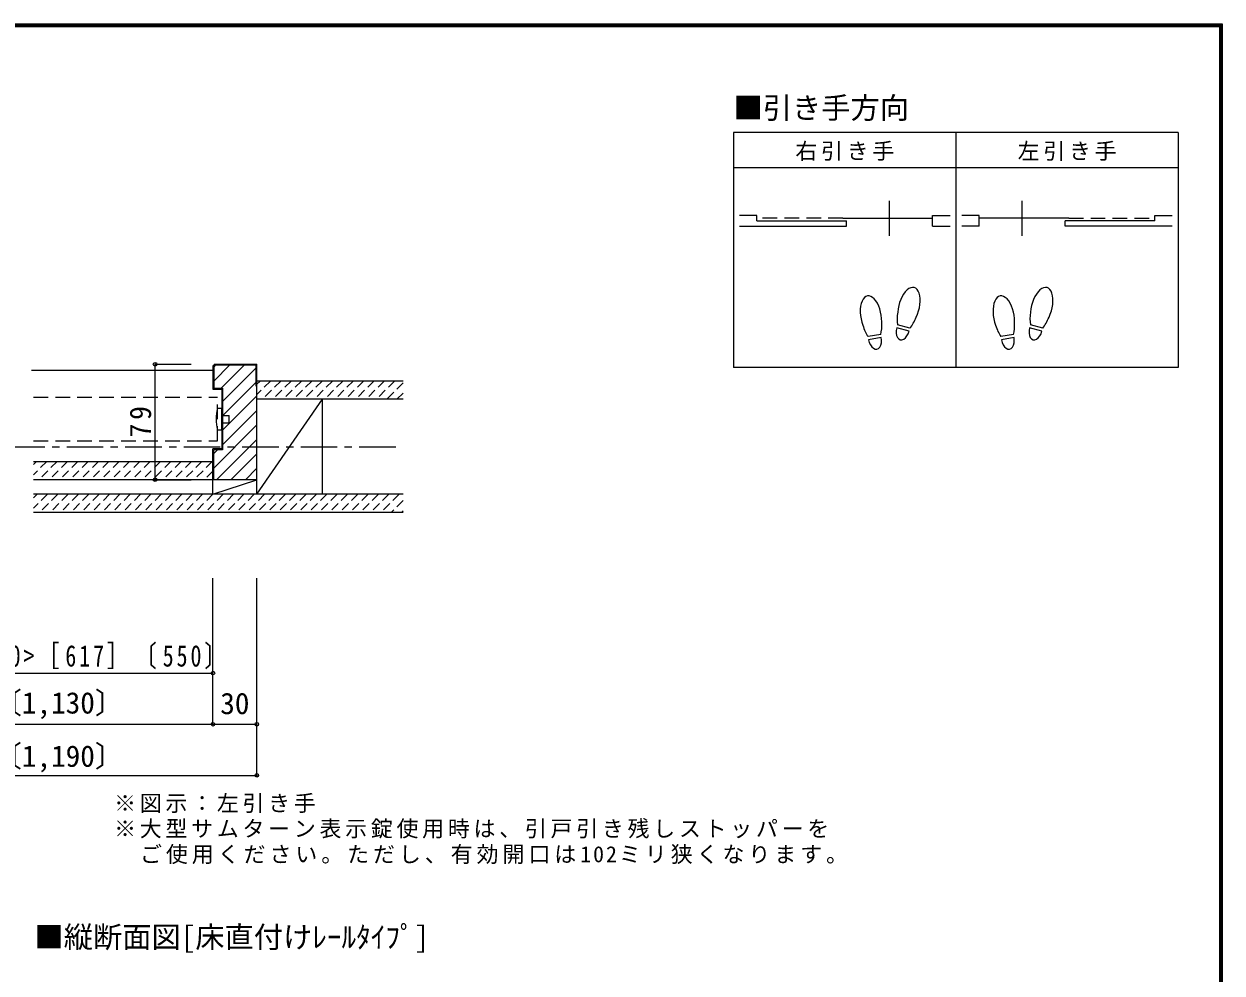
# Model space of a CAD drawing. Units: millimetres at full size, sheet at 1:5; details may follow other scales. Extents: x -973 to 977, y -718 to 696.
# Drawn here: x 157 to 977, y 46 to 696 of the extents above; entities that cross this region are included whole.
import ezdxf
from ezdxf.enums import TextEntityAlignment as Align

# ---------------------------------------------------------------- set-up
doc = ezdxf.new("R2010")
doc.units = ezdxf.units.MM
doc.header["$LTSCALE"] = 5
doc.header["$PDMODE"] = 32
doc.header["$PDSIZE"] = 2.5
for name, pattern in [('CHAIN1', [8, 5, -1, 1, -1]), ('DASHED1', [1.8, 1.2, -0.6]), ('DASHED2', [3, 2, -1])]:
    doc.linetypes.add(name, pattern=pattern)
for name, color, linetype in [('0-1_通り芯', 4, 'CHAIN1'), ('0-2_柱', 3, 'Continuous'), ('0-3_仕上げ', 2, 'Continuous'), ('0-4_枠', 3, 'Continuous'), ('0-6_扉', 6, 'Continuous'), ('0-7_金物', 7, 'Continuous'), ('0-8_戸当り', 3, 'Continuous'), ('0-A_文字', 3, 'Continuous'), ('0-B_寸法', 7, 'Continuous'), ('0-C_ハッチ', 4, 'DASHED1'), ('F-1_枠', 6, 'Continuous')]:
    doc.layers.add(name, color=color, linetype=linetype)
doc.styles.add('ＭＳ ゴシック', font='')
doc.styles.get('ＭＳ ゴシック').set_extended_font_data('MS Gothic')

msp = doc.modelspace()

# ---------------------------------------------------------------- linework, layer by layer
at = {"layer": '0-1_通り芯'}
msp.add_line((-413.347, 406.5), (416.653, 406.5), dxfattribs=at)
at = {"layer": '0-2_柱'}
for p, q in [((316.653, 374), (316.653, 439)), ((361.653, 374), (361.653, 439)), ((286.653, 374), (286.653, 384))]:
    msp.add_line(p, q, dxfattribs=at)
at = {"layer": '0-2_柱', "color": 7}
for p, q in [((316.653, 374), (361.653, 439)), ((286.653, 374), (316.653, 384))]:
    msp.add_line(p, q, dxfattribs=at)
at = {"layer": '0-3_仕上げ'}
for p, q in [((416.653, 451.5), (316.653, 451.5)), ((416.653, 439), (316.653, 439)), ((163.903, 396.5), (286.653, 396.5)), ((286.653, 384), (163.903, 384)), ((416.653, 374), (163.903, 374)), ((416.653, 361.5), (163.903, 361.5))]:
    msp.add_line(p, q, dxfattribs=at)
at = {"layer": '0-4_枠', "color": 4}
msp.add_line((162.646, 459), (286.653, 459), dxfattribs=at)
at = {"layer": '0-4_枠'}
for p, q in [((288.067, 463), (286.653, 461.586)), ((287.153, 461.379), (288.274, 462.5)), ((287.153, 461.379), (287.153, 446.5)), ((288.067, 463), (316.653, 463)), ((288.274, 462.5), (316.153, 462.5)), ((316.153, 448), (316.153, 462.5)), ((316.653, 384), (316.653, 463)), ((287.153, 446.5), (293.153, 446.5)), ((292.653, 446), (292.653, 405)), ((293.153, 446.5), (293.153, 404.5)), ((316.153, 448), (316.653, 448)), ((292.653, 405), (286.653, 405)), ((286.653, 384), (286.653, 405)), ((293.153, 404.5), (287.153, 404.5)), ((287.153, 384), (287.153, 404.5)), ((316.653, 384), (286.653, 384))]:
    msp.add_line(p, q, dxfattribs=at)
msp.add_lwpolyline([(286.653, 461.586), (286.653, 446), (292.653, 446)], dxfattribs=at)
at = {"layer": '0-6_扉', "color": 2, "linetype": 'DASHED2'}
for p, q in [((163.903, 440.5), (289.653, 440.5)), ((289.653, 410.5), (289.653, 440.5)), ((163.903, 410.5), (289.653, 410.5))]:
    msp.add_line(p, q, dxfattribs=at)
at = {"layer": '0-7_金物'}
for p, q in [((289.653, 433), (292.653, 433)), ((292.653, 428), (297.653, 428))]:
    msp.add_line(p, q, dxfattribs=at)
for points in [[(289.653, 418), (292.653, 418), (292.653, 433)], [(292.653, 423), (297.653, 423), (297.653, 428)]]:
    msp.add_lwpolyline(points, dxfattribs=at)
msp.add_arc((320.104, 425.5), 31.361, 166.16368, 193.83629, dxfattribs=at)
at = {"layer": '0-8_戸当り'}
for p, q in [((749.239, 550.854), (749.239, 574.854)), ((840.039, 550.854), (840.039, 574.854)), ((743.264, 483.378), (734.618, 481.853)), ((762.732, 485.706), (754.251, 487.978)), ((763.275, 487.735), (754.795, 490.007)), ((834.064, 483.378), (825.418, 481.853)), ((853.532, 485.706), (845.051, 487.978)), ((854.075, 487.735), (845.595, 490.007)), ((743.629, 481.31), (734.983, 479.785)), ((834.429, 481.31), (825.783, 479.785))]:
    msp.add_line(p, q, dxfattribs=at)
at = {"layer": '0-8_戸当り', "color": 2}
for p, q in [((658.639, 564.654), (646.639, 564.654)), ((646.639, 557.454), (719.839, 557.454)), ((658.639, 561.054), (658.639, 564.654)), ((658.639, 561.054), (719.839, 561.054)), ((717.439, 562.854), (778.639, 562.854)), ((719.839, 557.454), (719.839, 561.054)), ((778.639, 557.454), (778.639, 564.654)), ((778.639, 564.654), (790.639, 564.654)), ((778.639, 557.454), (790.639, 557.454)), ((810.639, 564.654), (798.639, 564.654)), ((810.639, 557.454), (798.639, 557.454)), ((810.639, 557.454), (810.639, 564.654)), ((871.839, 562.854), (810.639, 562.854)), ((869.439, 557.454), (869.439, 561.054)), ((930.639, 561.054), (869.439, 561.054)), ((942.639, 557.454), (869.439, 557.454)), ((930.639, 561.054), (930.639, 564.654)), ((930.639, 564.654), (942.639, 564.654))]:
    msp.add_line(p, q, dxfattribs=at)
at = {"layer": '0-8_戸当り', "color": 2, "linetype": 'DASHED2'}
for p, q in [((717.439, 562.854), (658.639, 562.854)), ((871.839, 562.854), (930.639, 562.854))]:
    msp.add_line(p, q, dxfattribs=at)
at = {"layer": '0-8_戸当り'}
for centre, major_axis, ratio, start_param, end_param in [((762.52, 501.878), (3.644, 13.601), 0.5, 4.3405914, 8.2257792), ((853.32, 501.878), (3.644, 13.601), 0.5, 4.3405914, 8.2257792), ((736.603, 495.877), (-2.445, 13.867), 0.5, 4.3405914, 8.2257792), ((827.403, 495.877), (-2.445, 13.867), 0.5, 4.3405914, 8.2257792), ((736.673, 495.481), (-2.963, 16.802), 0.4, 3.8403085, 4.432552), ((762.416, 501.489), (4.416, 16.48), 0.4, 1.8506333, 2.4428768), ((762.416, 501.489), (4.416, 16.48), 0.4, 3.8403085, 4.432552), ((827.473, 495.481), (-2.963, 16.802), 0.4, 3.8403085, 4.432552), ((853.216, 501.489), (4.416, 16.48), 0.4, 1.8506333, 2.4428768), ((853.216, 501.489), (4.416, 16.48), 0.4, 3.8403085, 4.432552), ((736.673, 495.481), (-2.963, 16.802), 0.4, 1.8506333, 2.4428768), ((758.492, 486.842), (1.894, 7.067), 0.6, 1.5707963, 4.712389), ((827.473, 495.481), (-2.963, 16.802), 0.4, 1.8506333, 2.4428768), ((849.292, 486.842), (1.894, 7.067), 0.6, 1.5707963, 4.712389), ((739.306, 480.548), (-1.27, 7.205), 0.6, 1.5707963, 4.712389), ((830.106, 480.548), (-1.27, 7.205), 0.6, 1.5707963, 4.712389)]:
    msp.add_ellipse(centre, major_axis=major_axis, ratio=ratio, start_param=start_param, end_param=end_param, dxfattribs=at)
at = {"layer": '0-A_文字'}
for p, q in [((946.639, 621.667), (642.639, 621.667)), ((642.639, 621.667), (642.639, 460.667)), ((794.639, 621.667), (794.639, 460.667)), ((946.639, 621.667), (946.639, 460.667)), ((642.639, 597.667), (946.639, 597.667)), ((946.639, 460.667), (642.639, 460.667))]:
    msp.add_line(p, q, dxfattribs=at)
at = {"layer": '0-B_寸法', "color": 4}
for p, q in [((247.057, 384), (247.057, 463)), ((247.057, 463), (271.653, 463)), ((247.057, 384), (271.653, 384)), ((286.653, 216.667), (286.653, 316.667)), ((316.653, 181.667), (316.653, 316.667)), ((18.153, 251.667), (286.653, 251.667)), ((-313.347, 216.667), (316.653, 216.667)), ((-313.347, 181.667), (316.653, 181.667))]:
    msp.add_line(p, q, dxfattribs=at)
at = {"layer": '0-B_寸法'}
for p in [(247.057, 463), (247.057, 384), (286.653, 251.667), (286.653, 216.667), (316.653, 216.667), (316.653, 181.667)]:
    msp.add_point(p, dxfattribs=at)
at = {"layer": '0-C_ハッチ', "linetype": 'Continuous'}
for p, q in [((288.381, 462.5), (287.153, 461.272)), ((298.28, 462.5), (287.153, 451.373)), ((308.18, 462.5), (292.18, 446.5)), ((316.153, 460.574), (293.153, 437.574)), ((316.153, 450.674), (293.153, 427.674)), ((316.653, 441.275), (293.153, 417.775)), ((316.653, 431.375), (293.153, 407.875)), ((316.653, 421.476), (287.153, 391.976)), ((316.653, 411.576), (289.077, 384)), ((289.778, 404.5), (287.153, 401.875)), ((316.653, 401.677), (298.976, 384)), ((316.653, 391.777), (308.876, 384))]:
    msp.add_line(p, q, dxfattribs=at)
at = {"layer": '0-C_ハッチ'}
for p, q in [((318.906, 451.5), (316.653, 449.247)), ((325.977, 451.5), (316.653, 442.176)), ((333.048, 451.5), (320.548, 439)), ((340.119, 451.5), (327.619, 439)), ((347.191, 451.5), (334.691, 439)), ((354.262, 451.5), (341.762, 439)), ((361.333, 451.5), (348.833, 439)), ((368.404, 451.5), (355.904, 439)), ((375.475, 451.5), (362.975, 439)), ((382.546, 451.5), (370.046, 439)), ((389.617, 451.5), (377.117, 439)), ((396.688, 451.5), (384.188, 439)), ((403.759, 451.5), (391.259, 439)), ((410.83, 451.5), (398.33, 439)), ((416.653, 450.252), (405.401, 439)), ((416.653, 443.181), (412.472, 439)), ((173.075, 396.5), (163.903, 387.328)), ((166.004, 396.5), (163.903, 394.399)), ((180.146, 396.5), (167.646, 384)), ((187.217, 396.5), (174.717, 384)), ((194.288, 396.5), (181.788, 384)), ((201.359, 396.5), (188.859, 384)), ((208.43, 396.5), (195.93, 384)), ((215.501, 396.5), (203.001, 384)), ((222.572, 396.5), (210.072, 384)), ((229.644, 396.5), (217.143, 384)), ((236.715, 396.5), (224.215, 384)), ((243.786, 396.5), (231.286, 384)), ((250.857, 396.5), (238.357, 384)), ((257.928, 396.5), (245.428, 384)), ((264.999, 396.5), (252.499, 384)), ((272.07, 396.5), (259.57, 384)), ((279.141, 396.5), (266.641, 384)), ((286.212, 396.5), (273.712, 384)), ((286.653, 389.87), (280.783, 384)), ((166.438, 374), (163.903, 371.465)), ((173.509, 374), (163.903, 364.394)), ((180.58, 374), (168.08, 361.5)), ((187.651, 374), (175.151, 361.5)), ((194.722, 374), (182.222, 361.5)), ((201.793, 374), (189.293, 361.5)), ((208.864, 374), (196.364, 361.5)), ((215.935, 374), (203.435, 361.5)), ((223.006, 374), (210.506, 361.5)), ((230.078, 374), (217.578, 361.5)), ((237.149, 374), (224.649, 361.5)), ((244.22, 374), (231.72, 361.5)), ((251.291, 374), (238.791, 361.5)), ((258.362, 374), (245.862, 361.5)), ((265.433, 374), (252.933, 361.5)), ((272.504, 374), (260.004, 361.5)), ((279.575, 374), (267.075, 361.5)), ((286.646, 374), (274.146, 361.5)), ((293.717, 374), (281.217, 361.5)), ((300.788, 374), (288.288, 361.5)), ((307.859, 374), (295.359, 361.5)), ((314.93, 374), (302.43, 361.5)), ((322.001, 374), (309.501, 361.5)), ((329.072, 374), (316.572, 361.5)), ((336.144, 374), (323.644, 361.5)), ((343.215, 374), (330.715, 361.5)), ((350.286, 374), (337.786, 361.5)), ((357.357, 374), (344.857, 361.5)), ((364.428, 374), (351.928, 361.5)), ((371.499, 374), (358.999, 361.5)), ((378.57, 374), (366.07, 361.5)), ((385.641, 374), (373.141, 361.5)), ((392.712, 374), (380.212, 361.5)), ((399.783, 374), (387.283, 361.5)), ((406.854, 374), (394.354, 361.5)), ((413.925, 374), (401.425, 361.5)), ((416.653, 369.657), (408.496, 361.5)), ((416.653, 362.586), (415.567, 361.5))]:
    msp.add_line(p, q, dxfattribs=at)
at = {"layer": 'F-1_枠'}
for p, q in [((-973.347, 695.833), (976.653, 695.833)), ((-973.347, 695), (976.653, 695)), ((-973.347, 694.167), (976.653, 694.167)), ((974.986, 695.833), (974.986, -700.833)), ((975.82, 695.833), (975.82, -700.833)), ((976.653, 695.833), (976.653, -700.833))]:
    msp.add_line(p, q, dxfattribs=at)

# ---------------------------------------------------------------- texts
at = {"layer": '0-A_文字', "color": 7, "style": 'ＭＳ ゴシック'}
for s, p in [('■引き手方向', (642.639, 626.667)), ('■縦断面図[床直付けﾚｰﾙﾀｲﾌﾟ]', (164.625, 59.319))]:
    msp.add_text(s, height=14.66, dxfattribs=at).set_placement(p, align=Align.BOTTOM_LEFT)
at = {"layer": '0-A_文字', "color": 7, "char_height": 11, "attachment_point": 7, "style": 'ＭＳ ゴシック'}
for s, insert in [('\\T1.17;右引き手', (684.889, 602.167)), ('\\T1.17;左引き手', (836.889, 602.167)), ('\\T1.17;※図示：左引き手', (219.061, 155.936)), ('\\T1.17;※大型サムターン表示錠使用時は、引戸引き残しストッパーを', (219.061, 138.436)), ('\\T1.18;\u3000ご使用ください。ただし、有効開口は102ミリ狭くなります。', (219.061, 120.936))]:
    msp.add_mtext(s, dxfattribs=dict(at, insert=insert))
at = {"layer": '0-B_寸法', "style": 'ＭＳ ゴシック'}
for s, p in [('枠内＝1,764（1,584）<1,390>［1,264］〔1,130〕', (-223.347, 219.577)), ('30', (291.653, 219.167)), ('枠外＝1,824（1,644）<1,450>［1,324］〔1,190〕', (-223.347, 183.124))]:
    msp.add_text(s, height=14.66, dxfattribs=at).set_placement(p, align=Align.BOTTOM_LEFT)
at = {"layer": '0-B_寸法', "insert": (244.557, 412.875), "char_height": 14.66, "attachment_point": 7, "rotation": 90, "style": 'ＭＳ ゴシック'}
msp.add_mtext('\\T1.27;\\W0.95;79', dxfattribs=at)
at = {"layer": '0-B_寸法', "insert": (24.07, 254.167), "char_height": 14.66, "attachment_point": 7, "style": 'ＭＳ ゴシック'}
msp.add_mtext('\\T1.27;\\W0.75;867（777）<680>［617］〔550〕', dxfattribs=at)

doc.saveas('drawing.dxf')
